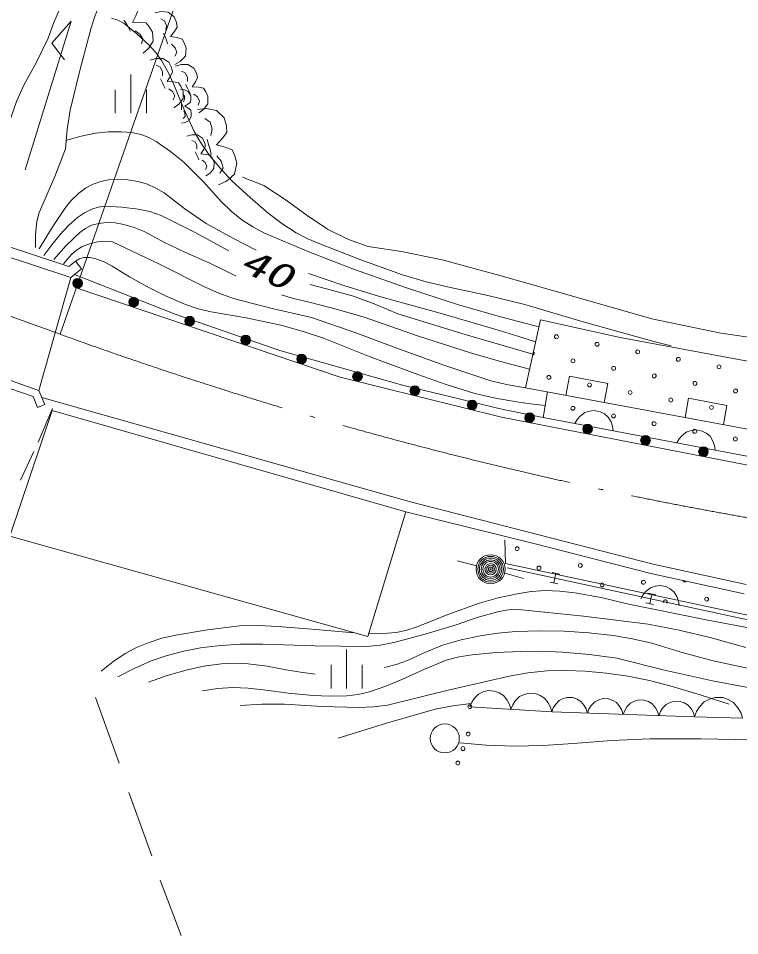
# Model space of a CAD drawing. Units: millimetres, scale not verified. Extents: x 40000 to 680000, y 20000 to 380000.
# Drawn here: x 298305 to 335316, y 243933 to 291006 of the extents above; entities that cross this region are included whole.
import ezdxf
from ezdxf.enums import TextEntityAlignment as Align

# ---------------------------------------------------------------- set-up
doc = ezdxf.new("R2010")
doc.units = ezdxf.units.MM
doc.header["$LTSCALE"] = 1000
doc.linetypes.add('DASHED', pattern=[7.5, 6, -1.5])
doc.linetypes.add('LONG_DASHED_DOTTED', pattern=[15.25, 12, -1.5, 0.25, -1.5])
for name, color, linetype, lineweight in [('S-BGD', 1, 'Continuous', 13), ('S-BGD-HTXT', 6, 'Continuous', 13), ('S-BMK', 3, 'LONG_DASHED_DOTTED', 13)]:
    doc.layers.add(name, color=color, linetype=linetype, lineweight=lineweight)
doc.styles.add('ＭＳ ゴシック', font='')
doc.styles.get('ＭＳ ゴシック').set_extended_font_data('MS Gothic')

msp = doc.modelspace()

# ---------------------------------------------------------------- linework, layer by layer
at = {"layer": 'S-BGD'}
for p, q in [((298650, 283226), (301019, 290868)), ((304073, 288132), (304073, 286132)), ((303273, 287337), (303273, 286137)), ((304873, 287337), (304873, 286137)), ((309800, 282851), (310907, 282428)), ((310907, 282428), (312047, 281679)), ((312047, 281679), (313121, 280897)), ((313121, 280897), (314163, 280181)), ((295237, 280126), (300895, 278270)), ((314163, 280181), (315238, 279660)), ((300996, 277711), (294851, 279726)), ((315238, 279660), (316247, 279302)), ((316247, 279302), (317973, 279042)), ((317973, 279042), (320057, 278618)), ((300895, 278270), (301235, 278542)), ((301235, 278542), (301547, 278151)), ((320057, 278618), (323019, 277804)), ((301547, 278151), (300996, 277711)), ((301178, 277856), (306350, 275824)), ((323019, 277804), (326927, 276697)), ((299357, 271914), (300996, 277711)), ((326927, 276697), (330810, 275593)), ((306350, 275824), (311715, 273954)), ((324329, 272040), (325090, 275534)), ((325090, 275534), (329182, 274628)), ((330810, 275593), (334359, 274844)), ((329182, 274628), (337043, 273167)), ((334359, 274844), (337126, 274454)), ((292898, 274169), (299357, 271914)), ((299058, 271595), (292928, 273735)), ((311715, 273954), (318010, 272184)), ((318010, 272184), (323180, 270938)), ((299357, 271914), (299662, 271195)), ((336558, 269775), (324329, 272040)), ((325232, 270522), (325453, 271832)), ((299294, 271039), (299058, 271595)), ((299294, 271039), (299662, 271195)), ((299514, 271544), (318352, 266213)), ((297869, 264427), (300044, 270879)), ((318183, 265686), (300044, 270879)), ((323180, 270938), (325232, 270522)), ((325232, 270522), (335693, 268542)), ((318352, 266213), (325010, 264505)), ((316243, 259289), (318183, 265686)), ((318183, 265686), (324886, 264021)), ((297869, 264427), (316243, 259289)), ((323270, 264246), (323310, 263028)), ((325010, 264505), (330873, 263002)), ((324886, 264021), (330758, 262516)), ((321811, 262919), (320842, 263164)), ((323310, 263028), (338240, 259845)), ((338134, 259613), (323380, 262816)), ((330873, 263002), (335658, 261957)), ((323260, 262530), (324222, 262257)), ((325695, 262569), (326089, 262483)), ((325786, 262038), (325892, 262526)), ((330758, 262516), (335546, 261470)), ((325983, 261995), (325589, 262080)), ((330613, 261501), (331007, 261416)), ((330704, 260970), (330810, 261459)), ((330901, 260927), (330507, 261013)), ((315149, 258619), (315149, 256619)), ((314349, 257824), (314349, 256624)), ((315949, 257824), (315949, 256624)), ((321471, 255681), (325672, 255418)), ((325672, 255418), (333003, 255155)), ((333003, 255155), (335457, 255097))]:
    msp.add_line(p, q, dxfattribs=at)
at = {"layer": 'S-BGD', "linetype": 'DASHED'}
for p, q in [((300054, 270986), (299324, 269249)), ((299097, 268771), (298417, 267311)), ((302264, 256161), (303472, 252786)), ((303979, 251277), (305146, 248025)), ((306660, 243933), (305584, 246785))]:
    msp.add_line(p, q, dxfattribs=at)
at = {"layer": 'S-BGD'}
for points in [[(296650, 279776), (296881, 281369), (297170, 282950), (297515, 284436), (297917, 285904), (298216, 286732), (298571, 287538), (299231, 288751), (299833, 289985), (300122, 290794), (300465, 291577), (300897, 292457), (301381, 293307), (301733, 293846), (302142, 294361), (302426, 294687), (302650, 295037), (302727, 295288), (302756, 295567)], [(299178, 279251), (299188, 279918), (299258, 280580), (299379, 281037), (299558, 281477), (300174, 282882), (300729, 284303), (300815, 285302), (300961, 286292), (301471, 288401), (302043, 290512), (302244, 291150), (302502, 291768), (302797, 292311), (303148, 292831), (303655, 293445), (304207, 294019), (304369, 294180), (304533, 294341)], [(302993, 291993), (303335, 292137), (303763, 292172), (304155, 291974), (304339, 291676), (304436, 291410), (304330, 291133), (304162, 290799), (304542, 290805), (304856, 290778), (305021, 290574), (305192, 290296), (305231, 289831), (304990, 289462), (304708, 289220)], [(303084, 291017), (303415, 290907), (303729, 290738), (304389, 290211), (305016, 289634), (305355, 289260), (305655, 288839), (306012, 288204), (306320, 287531), (306795, 286355), (307325, 285204), (307700, 284567), (308129, 283955), (308689, 283278), (309301, 282632), (310192, 281804), (311129, 281016), (311825, 280483), (312558, 279997), (313151, 279691), (313780, 279436), (315886, 278613), (318009, 277848), (319234, 277489), (320474, 277188), (322394, 276782), (324301, 276317), (327295, 275426), (330305, 274592), (331048, 274397), (331801, 274202)], [(305311, 291286), (305627, 291354), (306000, 291315), (306303, 291081), (306412, 290796), (306452, 290552), (306316, 290333), (306118, 290074), (306445, 290017), (306709, 289943), (306817, 289741), (306918, 289476), (306876, 289072), (306609, 288794), (306328, 288634)], [(305881, 290394), (305905, 290632), (305811, 290877), (305608, 290989)], [(301019, 290868), (300029, 289735), (300680, 288879)], [(304061, 290344), (303959, 290539), (303869, 290685), (303720, 290909)], [(304632, 289700), (304697, 289951), (304542, 290201), (304301, 290358)], [(305957, 289701), (305902, 289885), (305848, 290024), (305758, 290241)], [(306341, 289057), (306438, 289261), (306346, 289500), (306165, 289674)], [(305067, 288853), (305362, 288947), (305721, 288944), (306032, 288749), (306162, 288487), (306223, 288259), (306114, 288037), (305949, 287773), (306266, 287748), (306524, 287703), (306646, 287520), (306768, 287277), (306765, 286888), (306536, 286599), (306284, 286419)], [(305694, 288056), (305694, 288284), (305581, 288509), (305378, 288597)], [(306364, 288553), (306654, 288646), (307007, 288643), (307312, 288452), (307441, 288194), (307501, 287970), (307393, 287751), (307231, 287491), (307543, 287467), (307797, 287422), (307917, 287243), (308036, 287004), (308033, 286621), (307809, 286336), (307561, 286160)], [(306980, 287769), (306980, 287994), (306869, 288215), (306669, 288302)], [(305831, 287402), (305761, 287572), (305697, 287700), (305591, 287897)], [(306257, 286824), (306330, 287027), (306220, 287246), (306032, 287396)], [(306628, 287359), (306824, 287334), (307030, 287234), (307156, 287037), (307161, 286851), (307134, 286703), (307010, 286604), (306843, 286496), (307019, 286396), (307156, 286299), (307176, 286161), (307180, 285987), (307073, 285764), (306862, 285659), (306668, 285624)], [(307115, 287126), (307046, 287294), (306983, 287419), (306878, 287614)], [(306773, 286729), (306835, 286861), (306831, 287021), (306738, 287128)], [(307534, 286558), (307605, 286758), (307498, 286974), (307312, 287120)], [(306674, 286314), (306680, 286432), (306678, 286523), (306670, 286666)], [(306762, 285865), (306860, 285963), (306856, 286119), (306788, 286256)], [(307499, 286320), (307951, 286374), (308468, 286269), (308861, 285902), (308977, 285488), (309001, 285142), (308781, 284852), (308470, 284516), (308920, 284393), (309280, 284255), (309405, 283958), (309513, 283573), (309400, 283012), (308990, 282659), (308576, 282470)], [(308181, 284995), (308244, 285325), (308145, 285681), (307875, 285865)], [(325011, 275172), (322924, 275719), (320845, 276325), (318170, 277197), (315504, 278129), (313207, 279026), (310937, 279978), (310341, 280299), (309776, 280672), (309232, 281109), (308728, 281591), (307781, 282629), (306792, 283622), (306112, 284175), (305381, 284691), (305003, 284895), (304603, 285042), (304113, 285141), (303600, 285182), (302937, 285176), (302272, 285109), (301529, 284960), (300795, 284762)], [(306956, 284956), (307202, 285030), (307500, 285023), (307754, 284857), (307859, 284639), (307907, 284449), (307813, 284266), (307673, 284049), (307936, 284024), (308149, 283983), (308248, 283830), (308346, 283627), (308338, 283304), (308145, 283067), (307933, 282921)], [(308196, 284014), (308142, 284279), (308086, 284481), (307987, 284796)], [(307465, 284287), (307468, 284476), (307378, 284664), (307210, 284740)], [(307570, 283742), (307514, 283885), (307463, 283991), (307377, 284157)], [(308649, 283061), (308811, 283335), (308714, 283682), (308484, 283949)], [(307916, 283257), (307979, 283425), (307891, 283609), (307737, 283735)], [(299374, 279179), (299999, 280222), (300684, 281247), (301019, 281657), (301403, 282032), (301756, 282292), (302144, 282501), (302529, 282640), (302930, 282721), (303421, 282751), (303926, 282721), (304435, 282638), (304933, 282495), (305366, 282299), (305781, 282044), (306846, 281237), (307940, 280484), (309344, 279717), (310503, 279114)], [(301273, 277177), (314825, 272590), (323098, 270539), (335643, 268094), (345606, 266619), (353348, 265972), (363491, 265432), (370694, 265396), (380405, 265432), (387706, 265540), (402066, 266116), (420994, 266907), (433808, 267878), (443277, 269784), (451261, 271618), (459112, 273668), (470082, 276869), (486168, 281715)], [(309109, 279069), (307381, 280010), (305627, 280895), (305048, 281087), (304455, 281220), (303610, 281320), (302743, 281361), (302400, 281320), (302071, 281221), (301696, 281032), (301345, 280788), (300879, 280375), (300457, 279920), (300028, 279385), (299614, 278828)], [(300122, 278625), (300767, 279342), (301462, 280024), (301743, 280230), (302062, 280387), (302427, 280486), (302807, 280527), (303268, 280508), (303722, 280430), (304251, 280276), (304758, 280066), (305803, 279497), (306874, 278984), (308122, 278445), (309344, 277852), (309458, 277799)], [(324329, 272040), (323435, 272191), (322552, 272402), (320193, 273186), (317858, 274025), (315616, 274864), (313346, 275650), (311335, 276115), (309340, 276638), (308590, 276904), (307862, 277225), (305515, 278407), (303143, 279532), (302765, 279564), (302374, 279535), (301969, 279443), (301581, 279294), (301291, 279113), (301034, 278882), (300827, 278649), (300628, 278403)], [(301235, 278542), (301438, 278668), (301670, 278742), (301974, 278737), (302284, 278670), (302713, 278509), (303127, 278288), (304014, 277735), (304935, 277234), (305895, 276748), (306879, 276319), (307530, 276107), (308203, 275952), (309997, 275640), (311775, 275269), (312871, 274958), (313956, 274588), (316362, 273636), (318797, 272737), (320253, 272212), (321725, 271747), (322784, 271508), (323858, 271327), (324591, 271226), (325335, 271133)], [(313189, 277904), (314998, 277292), (316833, 276735), (319947, 275878), (323042, 274964), (323939, 274689), (324845, 274411)], [(324708, 273778), (321234, 274778), (317773, 275837), (316650, 276319), (315494, 276749), (314378, 277061), (313253, 277344)], [(311809, 276824), (312352, 276654), (313299, 276421), (314682, 276072), (316049, 275665), (318793, 274713), (321565, 273817), (323045, 273403), (324541, 273010)], [(328370, 271292), (328552, 272275), (326585, 272639), (326403, 271656)], [(334484, 270159), (334666, 271143), (332700, 271507), (332518, 270523)], [(326865, 270213), (326986, 270424), (327140, 270593), (327368, 270774), (327606, 270851), (327850, 270876), (328155, 270819), (328373, 270706), (328567, 270547), (328717, 270295), (328799, 270081), (328830, 269841)], [(332095, 269223), (332217, 269434), (332371, 269603), (332599, 269784), (332837, 269861), (333081, 269886), (333386, 269828), (333603, 269716), (333797, 269557), (333948, 269305), (334030, 269091), (334061, 268851)], [(330245, 261221), (330363, 261434), (330515, 261606), (330739, 261790), (330976, 261871), (331220, 261901), (331525, 261848), (331745, 261739), (331942, 261584), (332096, 261334), (332182, 261121), (332217, 260882)], [(316319, 259455), (317015, 259444), (317711, 259493), (318242, 259609), (318761, 259786), (320350, 260421), (321963, 261001), (322921, 261270), (323895, 261482), (324615, 261591), (325339, 261639), (326096, 261616), (326861, 261531), (328206, 261280), (329546, 260968), (333601, 260140), (337684, 259369), (340155, 258964), (342642, 258618), (343546, 258549), (344462, 258494)], [(303412, 257207), (304253, 257647), (305118, 258031), (305940, 258310), (306788, 258534), (307647, 258703), (308516, 258813), (309678, 258885), (310856, 258898), (313522, 258803), (316184, 258770), (316877, 258844), (317570, 258980), (319180, 259406), (320770, 259888), (321845, 260256), (322951, 260571), (323461, 260654), (323976, 260677), (327305, 260330), (330628, 259923), (332220, 259610), (333802, 259238), (335638, 258719)], [(302559, 257500), (303156, 257981), (303789, 258413), (304362, 258718), (304962, 258968), (305666, 259192), (306385, 259357), (308017, 259628), (309659, 259840), (310637, 259851), (311625, 259802), (313572, 259650), (315518, 259471)], [(317101, 257687), (317698, 257842), (318276, 258053), (319163, 258470), (320076, 258832), (321028, 259107), (321997, 259325), (322901, 259461), (323824, 259540), (325071, 259583), (326318, 259566), (327571, 259479), (328828, 259331), (329821, 259166), (330811, 258939), (332373, 258457), (333951, 258032), (335867, 257625)], [(307750, 256499), (308519, 256612), (309303, 256666), (310100, 256636), (310892, 256546), (312156, 256370), (313427, 256254), (314291, 256219), (315160, 256244), (315745, 256315), (316318, 256445), (317158, 256735), (317983, 257083), (319106, 257599), (320263, 258063), (320917, 258235), (321586, 258348), (322826, 258465), (324071, 258521), (325147, 258529), (326222, 258476), (327613, 258354), (329010, 258171), (331462, 257564), (333926, 257016), (336196, 256574)], [(304982, 256944), (305941, 257282), (306916, 257561), (307811, 257754), (308728, 257889), (309413, 257917), (310099, 257884), (311080, 257760), (312050, 257577), (312786, 257448), (313527, 257351)], [(309679, 255736), (310807, 255807), (311955, 255817), (313875, 255695), (315802, 255633), (316528, 255670), (317247, 255767), (320356, 256538), (323487, 257253), (324451, 257420), (325432, 257528), (326408, 257546), (327385, 257504), (328476, 257409), (329572, 257253), (330698, 257026), (331809, 256741), (333297, 256288), (334786, 255805)], [(323571, 255550), (323508, 255796), (323395, 256009), (323204, 256253), (322981, 256393), (322739, 256487), (322414, 256508), (322162, 256445), (321923, 256333), (321704, 256115), (321570, 255918), (321471, 255681)], [(325672, 255418), (325608, 255665), (325495, 255877), (325305, 256121), (325081, 256262), (324840, 256356), (324514, 256376), (324262, 256313), (324023, 256202), (323804, 255983), (323671, 255786), (323571, 255550)], [(327505, 255353), (327443, 255566), (327340, 255749), (327168, 255957), (326971, 256074), (326758, 256150), (326474, 256160), (326256, 256099), (326050, 255997), (325864, 255801), (325753, 255626), (325672, 255418)], [(329337, 255287), (329276, 255500), (329173, 255683), (329001, 255891), (328804, 256008), (328591, 256084), (328307, 256095), (328089, 256034), (327883, 255931), (327697, 255736), (327586, 255561), (327505, 255353)], [(335457, 255097), (335371, 255381), (335230, 255624), (334997, 255900), (334731, 256053), (334445, 256152), (334064, 256161), (333774, 256076), (333500, 255935), (333255, 255671), (333108, 255435), (333003, 255155)], [(314716, 254072), (317198, 254842), (319697, 255555), (320599, 255721), (321521, 255846)], [(331170, 255221), (331109, 255434), (331006, 255617), (330834, 255825), (330636, 255942), (330424, 256019), (330139, 256029), (329922, 255968), (329716, 255865), (329530, 255670), (329418, 255495), (329337, 255287)], [(333003, 255155), (332942, 255369), (332838, 255551), (332667, 255759), (332469, 255877), (332256, 255953), (331972, 255963), (331755, 255902), (331549, 255799), (331363, 255604), (331251, 255429), (331170, 255221)], [(320943, 253821), (322334, 253710), (323726, 253659), (325242, 253697), (326767, 253796), (328733, 253941), (330709, 254026), (333326, 254037), (335957, 253988)]]:
    msp.add_lwpolyline(points, dxfattribs=at)
for centre, radius in [((301353, 277413), 249), ((301353, 277413), 220), ((301353, 277413), 191), ((301353, 277413), 161), ((301353, 277413), 132), ((301353, 277413), 97.5), ((301353, 277413), 67.5), ((301353, 277413), 38.8), ((301353, 277413), 7.5), ((304224, 276441), 249), ((304224, 276441), 220), ((304224, 276441), 191), ((304224, 276441), 161), ((304224, 276441), 132), ((304224, 276441), 97.5), ((304224, 276441), 67.5), ((304224, 276441), 38.8), ((304224, 276441), 7.5), ((307094, 275469), 249), ((307094, 275469), 220), ((307094, 275469), 191), ((307094, 275469), 161), ((307094, 275469), 132), ((307094, 275469), 97.5), ((307094, 275469), 67.5), ((307094, 275469), 38.8), ((307094, 275469), 7.5), ((309965, 274497), 249), ((309965, 274497), 220), ((309965, 274497), 191), ((309965, 274497), 161), ((309965, 274497), 132), ((309965, 274497), 97.5), ((309965, 274497), 67.5), ((309965, 274497), 38.8), ((309965, 274497), 7.5), ((325914, 274666), 99.5), ((328000, 274280), 99.5), ((330086, 273894), 99.5), ((312836, 273525), 249), ((312836, 273525), 220), ((312836, 273525), 191), ((312836, 273525), 161), ((312836, 273525), 132), ((312836, 273525), 97.5), ((312836, 273525), 67.5), ((312836, 273525), 38.8), ((312836, 273525), 7.5), ((326764, 273430), 99.5), ((332172, 273508), 99.5), ((328850, 273044), 99.5), ((334258, 273121), 99.5), ((315707, 272627), 249), ((315707, 272627), 220), ((315707, 272627), 191), ((315707, 272627), 161), ((315707, 272627), 132), ((315707, 272627), 97.5), ((315707, 272627), 67.5), ((315707, 272627), 38.8), ((315707, 272627), 7.5), ((325528, 272581), 99.5), ((330936, 272658), 99.5), ((318649, 271898), 249), ((318649, 271898), 220), ((318649, 271898), 191), ((327614, 272194), 99.5), ((333022, 272272), 99.5), ((318649, 271898), 161), ((318649, 271898), 132), ((318649, 271898), 97.5), ((318649, 271898), 67.5), ((318649, 271898), 38.8), ((318649, 271898), 7.5), ((329700, 271808), 99.5), ((335108, 271885), 99.5), ((321591, 271169), 249), ((321591, 271169), 220), ((321591, 271169), 191), ((321591, 271169), 161), ((321591, 271169), 132), ((321591, 271169), 97.5), ((321591, 271169), 67.5), ((321591, 271169), 38.8), ((321591, 271169), 7.5), ((331786, 271422), 99.5), ((324536, 270513), 249), ((324536, 270513), 220), ((324536, 270513), 191), ((324536, 270513), 161), ((326759, 270996), 99.5), ((328843, 270602), 99.5), ((333871, 271035), 99.5), ((324536, 270513), 132), ((324536, 270513), 97.5), ((324536, 270513), 67.5), ((324536, 270513), 38.8), ((324536, 270513), 7.5), ((330927, 270207), 99.5), ((327511, 269933), 249), ((327511, 269933), 220), ((327511, 269933), 191), ((327511, 269933), 161), ((327511, 269933), 132), ((327511, 269933), 97.5), ((327511, 269933), 67.5), ((327511, 269933), 38.8), ((327511, 269933), 7.5), ((333012, 269813), 99.5), ((330485, 269353), 249), ((330485, 269353), 220), ((330485, 269353), 191), ((330485, 269353), 161), ((330485, 269353), 132), ((330485, 269353), 97.5), ((330485, 269353), 67.5), ((330485, 269353), 38.8), ((330485, 269353), 7.5), ((335096, 269418), 99.5), ((333460, 268773), 249), ((333460, 268773), 220), ((333460, 268773), 191), ((333460, 268773), 161), ((333460, 268773), 132), ((333460, 268773), 97.5), ((333460, 268773), 67.5), ((333460, 268773), 38.8), ((333460, 268773), 7.5), ((323898, 263789), 99.5), ((322538, 262735), 746), ((322538, 262735), 660), ((322538, 262735), 574), ((322538, 262735), 484), ((322538, 262735), 398), ((322538, 262735), 292), ((322538, 262735), 202), ((322538, 262735), 116), ((322538, 262735), 22.5), ((325021, 262796), 99.5), ((327139, 262926), 99.5), ((328263, 261932), 99.5), ((330380, 262063), 99.5), ((333621, 261199), 99.5), ((321471, 255681), 99.5), ((320185, 254055), 746), ((321384, 254279), 99.5), ((321121, 253534), 99.5), ((320858, 252790), 99.5)]:
    msp.add_circle(centre, radius, dxfattribs=at)
for centre, start, end in [((324678, 273817), 279.5546, 55.8938), ((332497, 262193), 201.7592, 313.5984), ((331504, 261069), 310.4312, 210.043)]:
    msp.add_arc(centre, 99.5, start, end, dxfattribs=at)
at = {"layer": 'S-BGD-HTXT'}
msp.add_line((315246, 317166), (300445, 274798), dxfattribs=at)
at = {"layer": 'S-BMK'}
msp.add_line((280166, 282132), (300445, 274798), dxfattribs=at)
msp.add_arc((371497, 470149), 207871, 250.01279, 271.08192, dxfattribs=at)

# ---------------------------------------------------------------- texts
at = {"layer": 'S-BGD', "style": 'ＭＳ ゴシック', "oblique": 15, "width": 1.5}
msp.add_text('40', height=1320, rotation=336.5, dxfattribs=at).set_placement((309402, 277729), align=Align.BOTTOM_LEFT)

doc.saveas('drawing.dxf')
